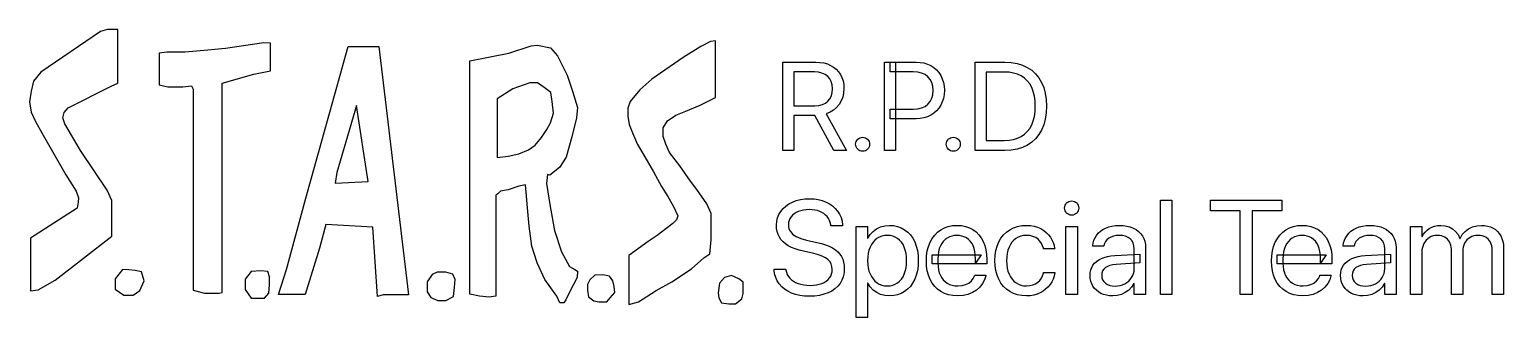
# Model space of a CAD drawing. Header units: millimetres. Extents: x -0.1 to 47, y 8.8 to 18.
import ezdxf

# ---------------------------------------------------------------- set-up
doc = ezdxf.new("R2010")
doc.units = ezdxf.units.MM
for name, color, linetype in [('group_2', 2, 'Continuous'), ('group_3', 2, 'Continuous'), ('shape_1', 2, 'Continuous'), ('shape_10', 2, 'Continuous'), ('shape_11', 2, 'Continuous'), ('shape_12', 2, 'Continuous'), ('shape_2', 2, 'Continuous'), ('shape_3', 2, 'Continuous'), ('shape_4', 2, 'Continuous'), ('shape_5', 2, 'Continuous'), ('shape_6', 2, 'Continuous'), ('shape_7', 2, 'Continuous'), ('shape_8', 2, 'Continuous'), ('shape_9', 2, 'Continuous')]:
    doc.layers.add(name, color=color, linetype=linetype)

msp = doc.modelspace()

# ---------------------------------------------------------------- linework, layer by layer
at = {"layer": 'group_2'}
for points in [[(23.971, 14.177), (23.971, 16.991), (25.026, 16.991), (25.157, 16.984), (25.28, 16.965), (25.394, 16.932), (25.499, 16.886), (25.594, 16.829), (25.678, 16.761), (25.751, 16.683), (25.812, 16.594), (25.86, 16.496), (25.895, 16.389), (25.916, 16.275), (25.923, 16.152), (25.923, 16.148), (25.914, 16.007), (25.885, 15.876), (25.838, 15.754), (25.772, 15.642), (25.689, 15.544), (25.593, 15.461), (25.482, 15.395), (25.357, 15.345), (26.009, 14.177), (25.597, 14.177), (24.995, 15.29), (24.989, 15.29), (24.984, 15.29), (24.979, 15.29), (24.973, 15.29), (24.322, 15.29), (24.322, 14.177)], [(27.222, 14.177), (27.222, 16.991), (27.573, 16.991), (27.573, 14.177)], [(27.397, 15.181), (27.397, 15.493), (28.134, 15.493), (28.277, 15.503), (28.402, 15.532), (28.511, 15.581), (28.602, 15.65), (28.675, 15.736), (28.727, 15.837), (28.758, 15.953), (28.768, 16.084), (28.768, 16.088), (28.758, 16.22), (28.727, 16.336), (28.675, 16.437), (28.602, 16.523), (28.511, 16.591), (28.402, 16.64), (28.277, 16.669), (28.134, 16.679), (27.397, 16.679), (27.397, 16.991), (28.224, 16.991), (28.353, 16.984), (28.474, 16.963), (28.587, 16.927), (28.692, 16.878), (28.788, 16.816), (28.873, 16.742), (28.947, 16.658), (29.011, 16.562), (29.062, 16.456), (29.098, 16.343), (29.12, 16.221), (29.127, 16.092), (29.127, 16.088), (29.12, 15.958), (29.098, 15.836), (29.062, 15.722), (29.011, 15.616), (28.947, 15.519), (28.873, 15.434), (28.788, 15.359), (28.692, 15.296), (28.587, 15.246), (28.474, 15.21), (28.353, 15.188), (28.224, 15.181)], [(30.114, 14.177), (30.114, 16.991), (31.059, 16.991), (31.26, 16.98), (31.446, 16.949), (31.617, 16.897), (31.773, 16.824), (31.913, 16.732), (32.035, 16.621), (32.14, 16.492), (32.228, 16.344), (32.298, 16.18), (32.348, 15.999), (32.377, 15.802), (32.387, 15.589), (32.387, 15.585), (32.377, 15.371), (32.348, 15.174), (32.299, 14.992), (32.229, 14.826), (32.142, 14.678), (32.037, 14.548), (31.915, 14.436), (31.775, 14.344), (31.619, 14.271), (31.448, 14.219), (31.261, 14.187), (31.059, 14.177)], [(24.322, 15.6), (24.995, 15.6), (25.123, 15.609), (25.235, 15.636), (25.332, 15.679), (25.413, 15.741), (25.477, 15.818), (25.523, 15.911), (25.551, 16.018), (25.56, 16.141), (25.56, 16.145), (25.551, 16.263), (25.521, 16.369), (25.473, 16.46), (25.405, 16.537), (25.32, 16.599), (25.221, 16.643), (25.107, 16.67), (24.979, 16.679), (24.322, 16.679)], [(30.465, 14.493), (31.036, 14.493), (31.19, 14.501), (31.331, 14.524), (31.46, 14.564), (31.577, 14.62), (31.681, 14.69), (31.772, 14.775), (31.849, 14.875), (31.914, 14.989), (31.964, 15.117), (32, 15.258), (32.021, 15.413), (32.029, 15.581), (32.029, 15.585), (32.021, 15.754), (32, 15.909), (31.964, 16.051), (31.914, 16.18), (31.849, 16.294), (31.772, 16.394), (31.681, 16.479), (31.577, 16.549), (31.46, 16.604), (31.331, 16.643), (31.19, 16.667), (31.036, 16.675), (30.465, 16.675)], [(26.52, 14.15), (26.475, 14.154), (26.433, 14.166), (26.396, 14.186), (26.362, 14.214), (26.334, 14.248), (26.313, 14.286), (26.301, 14.327), (26.297, 14.372), (26.301, 14.417), (26.313, 14.458), (26.334, 14.496), (26.362, 14.53), (26.396, 14.558), (26.433, 14.578), (26.475, 14.59), (26.52, 14.594), (26.565, 14.59), (26.606, 14.578), (26.644, 14.558), (26.678, 14.53), (26.706, 14.496), (26.726, 14.458), (26.738, 14.417), (26.742, 14.372), (26.738, 14.327), (26.726, 14.286), (26.706, 14.248), (26.678, 14.214), (26.644, 14.186), (26.606, 14.166), (26.565, 14.154)], [(29.412, 14.15), (29.367, 14.154), (29.325, 14.166), (29.288, 14.186), (29.254, 14.214), (29.225, 14.248), (29.205, 14.286), (29.193, 14.327), (29.189, 14.372), (29.193, 14.417), (29.205, 14.458), (29.225, 14.496), (29.254, 14.53), (29.288, 14.558), (29.325, 14.578), (29.367, 14.59), (29.412, 14.594), (29.457, 14.59), (29.498, 14.578), (29.536, 14.558), (29.57, 14.53), (29.598, 14.496), (29.618, 14.458), (29.63, 14.417), (29.634, 14.372), (29.63, 14.327), (29.618, 14.286), (29.598, 14.248), (29.57, 14.214), (29.536, 14.186), (29.498, 14.166), (29.457, 14.154)]]:
    msp.add_lwpolyline(points, close=True, dxfattribs=at)
at = {"layer": 'group_3'}
for points in [[(24.823, 9.527), (24.666, 9.533), (24.518, 9.552), (24.38, 9.584), (24.251, 9.628), (24.134, 9.684), (24.03, 9.751), (23.938, 9.828), (23.859, 9.917), (23.795, 10.015), (23.746, 10.121), (23.713, 10.237), (23.696, 10.36), (23.694, 10.39), (24.069, 10.39), (24.073, 10.36), (24.089, 10.288), (24.115, 10.221), (24.151, 10.158), (24.196, 10.101), (24.25, 10.049), (24.312, 10.004), (24.383, 9.965), (24.462, 9.932), (24.548, 9.906), (24.64, 9.888), (24.739, 9.877), (24.844, 9.873), (24.949, 9.877), (25.046, 9.888), (25.136, 9.907), (25.219, 9.934), (25.294, 9.968), (25.36, 10.009), (25.416, 10.056), (25.464, 10.11), (25.502, 10.17), (25.529, 10.235), (25.545, 10.305), (25.551, 10.379), (25.551, 10.381), (25.542, 10.475), (25.516, 10.559), (25.473, 10.634), (25.413, 10.698), (25.334, 10.754), (25.232, 10.804), (25.109, 10.848), (24.965, 10.886), (24.632, 10.959), (24.491, 10.994), (24.363, 11.035), (24.249, 11.082), (24.147, 11.135), (24.058, 11.194), (23.981, 11.259), (23.915, 11.331), (23.863, 11.41), (23.821, 11.495), (23.792, 11.587), (23.775, 11.686), (23.769, 11.792), (23.769, 11.794), (23.778, 11.915), (23.804, 12.027), (23.847, 12.133), (23.906, 12.231), (23.98, 12.32), (24.068, 12.399), (24.168, 12.468), (24.28, 12.527), (24.404, 12.574), (24.536, 12.607), (24.678, 12.628), (24.827, 12.634), (24.97, 12.628), (25.106, 12.608), (25.233, 12.575), (25.353, 12.529), (25.463, 12.471), (25.561, 12.403), (25.647, 12.325), (25.723, 12.236), (25.784, 12.139), (25.831, 12.034), (25.862, 11.922), (25.878, 11.803), (25.88, 11.771), (25.505, 11.771), (25.501, 11.801), (25.485, 11.875), (25.461, 11.943), (25.429, 12.006), (25.388, 12.063), (25.34, 12.114), (25.285, 12.159), (25.223, 12.198), (25.154, 12.23), (25.078, 12.255), (24.997, 12.274), (24.91, 12.285), (24.817, 12.288), (24.72, 12.284), (24.629, 12.273), (24.545, 12.254), (24.467, 12.228), (24.396, 12.195), (24.334, 12.155), (24.28, 12.11), (24.235, 12.059), (24.199, 12.002), (24.173, 11.941), (24.157, 11.875), (24.152, 11.805), (24.152, 11.803), (24.156, 11.743), (24.168, 11.687), (24.187, 11.635), (24.214, 11.586), (24.292, 11.499), (24.402, 11.426), (24.547, 11.366), (24.725, 11.317), (25.059, 11.244), (25.206, 11.208), (25.338, 11.166), (25.456, 11.119), (25.56, 11.067), (25.65, 11.008), (25.727, 10.943), (25.792, 10.871), (25.843, 10.793), (25.883, 10.707), (25.911, 10.613), (25.928, 10.511), (25.934, 10.4), (25.934, 10.398), (25.926, 10.269), (25.901, 10.149), (25.859, 10.038), (25.8, 9.935), (25.725, 9.843), (25.637, 9.762), (25.534, 9.692), (25.416, 9.633), (25.286, 9.587), (25.143, 9.553), (24.989, 9.533)], [(33.189, 12.111), (33.144, 12.115), (33.102, 12.128), (33.063, 12.149), (33.028, 12.178), (32.999, 12.213), (32.978, 12.251), (32.966, 12.293), (32.962, 12.338), (32.966, 12.384), (32.978, 12.427), (32.999, 12.465), (33.028, 12.5), (33.063, 12.529), (33.102, 12.549), (33.144, 12.561), (33.189, 12.565), (33.235, 12.561), (33.277, 12.549), (33.316, 12.529), (33.35, 12.5), (33.379, 12.465), (33.4, 12.427), (33.412, 12.384), (33.416, 12.338), (33.412, 12.293), (33.4, 12.251), (33.379, 12.213), (33.35, 12.178), (33.316, 12.149), (33.277, 12.128), (33.235, 12.115)], [(36.025, 9.577), (36.025, 12.584), (36.388, 12.584), (36.388, 9.577)], [(38.57, 9.577), (38.57, 12.247), (37.622, 12.247), (37.622, 12.584), (39.893, 12.584), (39.893, 12.247), (38.945, 12.247), (38.945, 9.577)], [(26.316, 8.847), (26.316, 11.744), (26.678, 11.744), (26.678, 11.378), (26.686, 11.378), (26.763, 11.496), (26.856, 11.595), (26.965, 11.676), (27.089, 11.736), (27.226, 11.773), (27.374, 11.786), (27.508, 11.777), (27.634, 11.751), (27.751, 11.708), (27.859, 11.647), (27.957, 11.571), (28.043, 11.48), (28.118, 11.375), (28.181, 11.256), (28.231, 11.123), (28.267, 10.98), (28.288, 10.826), (28.295, 10.661), (28.295, 10.658), (28.288, 10.493), (28.266, 10.339), (28.23, 10.196), (28.18, 10.065), (28.116, 9.946), (28.042, 9.841), (27.956, 9.75), (27.859, 9.674), (27.752, 9.613), (27.637, 9.57), (27.513, 9.544), (27.38, 9.535), (27.233, 9.547), (27.095, 9.584), (26.969, 9.644), (26.858, 9.724), (26.764, 9.823), (26.686, 9.939), (26.678, 9.939), (26.678, 8.847)], [(29.552, 9.535), (29.402, 9.544), (29.263, 9.57), (29.135, 9.613), (29.018, 9.673), (28.912, 9.749), (28.82, 9.839), (28.74, 9.943), (28.674, 10.061), (28.621, 10.193), (28.584, 10.335), (28.561, 10.488), (28.554, 10.652), (28.554, 10.654), (28.561, 10.817), (28.584, 10.97), (28.622, 11.112), (28.675, 11.245), (28.741, 11.366), (28.82, 11.472), (28.911, 11.565), (29.014, 11.643), (29.129, 11.706), (29.253, 11.75), (29.386, 11.777), (29.529, 11.786), (29.672, 11.777), (29.805, 11.752), (29.927, 11.709), (30.039, 11.649), (30.139, 11.574), (30.228, 11.486), (30.303, 11.383), (30.367, 11.267), (30.417, 11.139), (30.453, 11.001), (30.474, 10.854), (30.482, 10.696), (30.482, 10.563), (28.735, 10.563), (28.735, 10.846), (30.302, 10.846), (30.119, 10.583), (30.119, 10.723), (30.114, 10.844), (30.1, 10.953), (30.076, 11.052), (30.043, 11.14), (30.001, 11.217), (29.953, 11.283), (29.897, 11.339), (29.833, 11.385), (29.764, 11.42), (29.69, 11.445), (29.611, 11.46), (29.527, 11.465), (29.443, 11.46), (29.363, 11.444), (29.288, 11.418), (29.217, 11.381), (29.151, 11.333), (29.094, 11.276), (29.043, 11.208), (29, 11.131), (28.965, 11.043), (28.94, 10.946), (28.926, 10.839), (28.921, 10.723), (28.921, 10.583), (28.926, 10.473), (28.94, 10.371), (28.965, 10.277), (28.999, 10.192), (29.042, 10.115), (29.093, 10.048), (29.153, 9.991), (29.221, 9.943), (29.296, 9.905), (29.378, 9.878), (29.466, 9.862), (29.56, 9.856), (29.691, 9.867), (29.806, 9.898), (29.906, 9.947), (29.988, 10.012), (30.05, 10.091), (30.092, 10.179), (30.098, 10.198), (30.455, 10.198), (30.45, 10.177), (30.411, 10.048), (30.347, 9.927), (30.26, 9.817), (30.152, 9.722), (30.025, 9.643), (29.881, 9.584), (29.723, 9.547)], [(31.745, 9.535), (31.596, 9.544), (31.458, 9.57), (31.33, 9.613), (31.212, 9.674), (31.105, 9.75), (31.012, 9.841), (30.931, 9.946), (30.863, 10.066), (30.809, 10.198), (30.771, 10.341), (30.748, 10.496), (30.74, 10.663), (30.74, 10.665), (30.748, 10.83), (30.771, 10.984), (30.81, 11.127), (30.865, 11.259), (30.934, 11.378), (31.015, 11.482), (31.109, 11.572), (31.215, 11.648), (31.332, 11.709), (31.459, 11.752), (31.595, 11.777), (31.74, 11.786), (31.871, 11.779), (31.992, 11.76), (32.103, 11.727), (32.205, 11.681), (32.297, 11.624), (32.378, 11.56), (32.45, 11.488), (32.51, 11.409), (32.561, 11.324), (32.6, 11.237), (32.628, 11.148), (32.645, 11.057), (32.647, 11.04), (32.293, 11.04), (32.289, 11.057), (32.263, 11.135), (32.225, 11.209), (32.176, 11.278), (32.115, 11.342), (32.041, 11.396), (31.954, 11.434), (31.854, 11.457), (31.74, 11.465), (31.649, 11.459), (31.564, 11.44), (31.485, 11.409), (31.411, 11.366), (31.344, 11.311), (31.285, 11.247), (31.234, 11.172), (31.19, 11.087), (31.156, 10.993), (31.131, 10.89), (31.116, 10.779), (31.111, 10.661), (31.111, 10.658), (31.116, 10.537), (31.131, 10.425), (31.156, 10.321), (31.191, 10.227), (31.235, 10.143), (31.287, 10.069), (31.347, 10.005), (31.414, 9.952), (31.488, 9.91), (31.568, 9.88), (31.654, 9.862), (31.745, 9.856), (31.851, 9.863), (31.946, 9.885), (32.032, 9.92), (32.106, 9.97), (32.17, 10.031), (32.222, 10.1), (32.262, 10.178), (32.291, 10.265), (32.295, 10.281), (32.651, 10.281), (32.649, 10.267), (32.629, 10.166), (32.597, 10.071), (32.553, 9.98), (32.498, 9.895), (32.433, 9.816), (32.358, 9.746), (32.275, 9.685), (32.183, 9.632), (32.084, 9.59), (31.977, 9.559), (31.864, 9.541)], [(34.498, 9.535), (34.394, 9.54), (34.296, 9.555), (34.205, 9.581), (34.12, 9.616), (34.044, 9.661), (33.976, 9.714), (33.917, 9.776), (33.867, 9.846), (33.828, 9.923), (33.799, 10.006), (33.782, 10.095), (33.777, 10.19), (33.777, 10.194), (33.782, 10.283), (33.8, 10.367), (33.829, 10.444), (33.869, 10.515), (33.921, 10.579), (33.983, 10.636), (34.055, 10.686), (34.138, 10.729), (34.231, 10.765), (34.332, 10.792), (34.443, 10.812), (34.562, 10.823), (35.365, 10.869), (35.365, 10.588), (34.604, 10.542), (34.502, 10.531), (34.411, 10.509), (34.333, 10.478), (34.267, 10.438), (34.215, 10.388), (34.177, 10.331), (34.155, 10.266), (34.148, 10.194), (34.148, 10.19), (34.155, 10.115), (34.177, 10.049), (34.214, 9.991), (34.265, 9.942), (34.329, 9.901), (34.403, 9.873), (34.486, 9.856), (34.579, 9.85), (34.662, 9.854), (34.741, 9.868), (34.816, 9.89), (34.886, 9.922), (34.951, 9.961), (35.009, 10.007), (35.059, 10.06), (35.103, 10.119), (35.138, 10.183), (35.163, 10.252), (35.178, 10.324), (35.183, 10.4), (35.183, 11.04), (35.176, 11.134), (35.152, 11.217), (35.114, 11.289), (35.059, 11.351), (34.991, 11.401), (34.91, 11.437), (34.815, 11.458), (34.708, 11.465), (34.609, 11.459), (34.52, 11.442), (34.441, 11.414), (34.372, 11.374), (34.314, 11.326), (34.268, 11.27), (34.234, 11.207), (34.212, 11.138), (34.208, 11.119), (33.858, 11.119), (33.86, 11.142), (33.874, 11.23), (33.899, 11.313), (33.935, 11.392), (33.982, 11.467), (34.039, 11.536), (34.107, 11.598), (34.185, 11.653), (34.273, 11.699), (34.37, 11.737), (34.475, 11.764), (34.589, 11.781), (34.712, 11.786), (34.836, 11.781), (34.951, 11.764), (35.058, 11.737), (35.155, 11.698), (35.243, 11.65), (35.321, 11.593), (35.388, 11.527), (35.444, 11.451), (35.489, 11.368), (35.52, 11.278), (35.54, 11.18), (35.546, 11.075), (35.546, 9.577), (35.183, 9.577), (35.183, 9.929), (35.175, 9.929), (35.102, 9.818), (35.008, 9.722), (34.898, 9.643), (34.774, 9.584), (34.64, 9.547)], [(40.562, 9.535), (40.413, 9.544), (40.273, 9.57), (40.145, 9.613), (40.028, 9.673), (39.922, 9.749), (39.83, 9.839), (39.75, 9.943), (39.684, 10.061), (39.632, 10.193), (39.594, 10.335), (39.572, 10.488), (39.564, 10.652), (39.564, 10.654), (39.572, 10.817), (39.594, 10.97), (39.632, 11.112), (39.685, 11.245), (39.752, 11.366), (39.83, 11.472), (39.921, 11.565), (40.025, 11.643), (40.139, 11.706), (40.263, 11.75), (40.396, 11.777), (40.539, 11.786), (40.682, 11.777), (40.815, 11.752), (40.937, 11.709), (41.049, 11.649), (41.15, 11.574), (41.238, 11.486), (41.314, 11.383), (41.377, 11.267), (41.427, 11.139), (41.463, 11.001), (41.485, 10.854), (41.492, 10.696), (41.492, 10.563), (39.745, 10.563), (39.745, 10.846), (41.313, 10.846), (41.129, 10.583), (41.129, 10.723), (41.125, 10.844), (41.11, 10.953), (41.086, 11.052), (41.053, 11.14), (41.012, 11.217), (40.963, 11.283), (40.907, 11.339), (40.844, 11.385), (40.775, 11.42), (40.7, 11.445), (40.621, 11.46), (40.537, 11.465), (40.453, 11.46), (40.373, 11.444), (40.298, 11.418), (40.227, 11.381), (40.162, 11.333), (40.104, 11.276), (40.053, 11.208), (40.01, 11.131), (39.975, 11.043), (39.951, 10.946), (39.936, 10.839), (39.931, 10.723), (39.931, 10.583), (39.936, 10.473), (39.95, 10.371), (39.975, 10.277), (40.009, 10.192), (40.052, 10.115), (40.104, 10.048), (40.163, 9.991), (40.231, 9.943), (40.306, 9.905), (40.388, 9.878), (40.476, 9.862), (40.571, 9.856), (40.701, 9.867), (40.817, 9.898), (40.916, 9.947), (40.998, 10.012), (41.06, 10.091), (41.102, 10.179), (41.108, 10.198), (41.465, 10.198), (41.461, 10.177), (41.421, 10.048), (41.357, 9.927), (41.271, 9.817), (41.163, 9.722), (41.035, 9.643), (40.892, 9.584), (40.733, 9.547)], [(42.49, 9.535), (42.386, 9.54), (42.289, 9.555), (42.197, 9.581), (42.113, 9.616), (42.036, 9.661), (41.968, 9.714), (41.91, 9.776), (41.86, 9.846), (41.82, 9.923), (41.792, 10.006), (41.775, 10.095), (41.769, 10.19), (41.769, 10.194), (41.775, 10.283), (41.792, 10.367), (41.821, 10.444), (41.862, 10.515), (41.913, 10.579), (41.975, 10.636), (42.048, 10.686), (42.131, 10.729), (42.223, 10.765), (42.325, 10.792), (42.435, 10.812), (42.555, 10.823), (43.357, 10.869), (43.357, 10.588), (42.596, 10.542), (42.494, 10.531), (42.404, 10.509), (42.326, 10.478), (42.26, 10.438), (42.207, 10.388), (42.17, 10.331), (42.148, 10.266), (42.14, 10.194), (42.14, 10.19), (42.147, 10.115), (42.169, 10.049), (42.206, 9.991), (42.258, 9.942), (42.322, 9.901), (42.395, 9.873), (42.478, 9.856), (42.571, 9.85), (42.655, 9.854), (42.734, 9.868), (42.808, 9.89), (42.879, 9.922), (42.944, 9.961), (43.001, 10.007), (43.052, 10.06), (43.096, 10.119), (43.131, 10.183), (43.156, 10.252), (43.171, 10.324), (43.176, 10.4), (43.176, 11.04), (43.168, 11.134), (43.145, 11.217), (43.106, 11.289), (43.052, 11.351), (42.983, 11.401), (42.902, 11.437), (42.808, 11.458), (42.701, 11.465), (42.601, 11.459), (42.512, 11.442), (42.433, 11.414), (42.364, 11.374), (42.306, 11.326), (42.26, 11.27), (42.226, 11.207), (42.205, 11.138), (42.2, 11.119), (41.85, 11.119), (41.852, 11.142), (41.866, 11.23), (41.891, 11.313), (41.927, 11.392), (41.974, 11.467), (42.032, 11.536), (42.1, 11.598), (42.177, 11.653), (42.265, 11.699), (42.362, 11.737), (42.468, 11.764), (42.582, 11.781), (42.705, 11.786), (42.829, 11.781), (42.944, 11.764), (43.05, 11.737), (43.148, 11.698), (43.236, 11.65), (43.313, 11.593), (43.38, 11.527), (43.436, 11.451), (43.481, 11.368), (43.513, 11.278), (43.532, 11.18), (43.538, 11.075), (43.538, 9.577), (43.176, 9.577), (43.176, 9.929), (43.168, 9.929), (43.095, 9.818), (43.001, 9.722), (42.89, 9.643), (42.766, 9.584), (42.632, 9.547)], [(43.999, 9.577), (43.999, 11.744), (44.362, 11.744), (44.362, 11.428), (44.37, 11.428), (44.412, 11.504), (44.464, 11.573), (44.526, 11.634), (44.599, 11.687), (44.681, 11.73), (44.769, 11.761), (44.863, 11.78), (44.964, 11.786), (45.105, 11.774), (45.232, 11.737), (45.344, 11.677), (45.439, 11.595), (45.516, 11.492), (45.573, 11.369), (45.581, 11.369), (45.651, 11.491), (45.742, 11.593), (45.851, 11.675), (45.976, 11.736), (46.113, 11.773), (46.26, 11.786), (46.364, 11.78), (46.461, 11.764), (46.551, 11.736), (46.633, 11.697), (46.708, 11.649), (46.774, 11.591), (46.831, 11.525), (46.879, 11.449), (46.918, 11.366), (46.945, 11.276), (46.961, 11.178), (46.967, 11.073), (46.967, 9.577), (46.604, 9.577), (46.604, 10.99), (46.601, 11.062), (46.591, 11.129), (46.574, 11.19), (46.551, 11.246), (46.486, 11.34), (46.398, 11.409), (46.345, 11.433), (46.287, 11.451), (46.223, 11.462), (46.154, 11.465), (46.084, 11.461), (46.019, 11.449), (45.957, 11.428), (45.9, 11.399), (45.801, 11.321), (45.727, 11.218), (45.699, 11.158), (45.68, 11.094), (45.668, 11.026), (45.664, 10.954), (45.664, 9.577), (45.302, 9.577), (45.302, 11.029), (45.298, 11.093), (45.288, 11.152), (45.246, 11.259), (45.18, 11.346), (45.092, 11.411), (44.984, 11.451), (44.923, 11.462), (44.858, 11.465), (44.788, 11.461), (44.722, 11.448), (44.66, 11.426), (44.602, 11.395), (44.503, 11.313), (44.426, 11.207), (44.398, 11.145), (44.378, 11.079), (44.366, 11.01), (44.362, 10.936), (44.362, 9.577)], [(27.303, 9.856), (27.396, 9.862), (27.482, 9.881), (27.562, 9.911), (27.635, 9.954), (27.701, 10.008), (27.758, 10.073), (27.808, 10.147), (27.849, 10.232), (27.882, 10.327), (27.906, 10.429), (27.92, 10.54), (27.924, 10.658), (27.924, 10.661), (27.92, 10.781), (27.906, 10.893), (27.882, 10.996), (27.849, 11.091), (27.808, 11.176), (27.758, 11.25), (27.701, 11.314), (27.635, 11.368), (27.562, 11.411), (27.482, 11.441), (27.396, 11.459), (27.303, 11.465), (27.214, 11.459), (27.13, 11.44), (27.052, 11.409), (26.978, 11.365), (26.911, 11.31), (26.852, 11.245), (26.8, 11.17), (26.756, 11.085), (26.721, 10.991), (26.696, 10.889), (26.681, 10.779), (26.676, 10.661), (26.676, 10.658), (26.681, 10.541), (26.696, 10.432), (26.722, 10.33), (26.757, 10.236), (26.802, 10.151), (26.853, 10.076), (26.913, 10.011), (26.979, 9.956), (27.052, 9.912), (27.131, 9.881), (27.214, 9.862)], [(33.008, 9.577), (33.008, 11.744), (33.37, 11.744), (33.37, 9.577)]]:
    msp.add_lwpolyline(points, close=True, dxfattribs=at)
at = {"layer": 'shape_1'}
msp.add_lwpolyline([(1.46, 12.332), (-0.032, 11.373), (-0.032, 9.697), (0.22, 9.727), (0.754, 10.04), (2.562, 11.443), (2.562, 12.143), (2.562, 12.579), (2.415, 12.906), (1.571, 14.178), (1.062, 15.019), (1.008, 15.216), (1.042, 15.384), (1.178, 15.538), (2.547, 16.221), (2.758, 16.318), (2.758, 18.031), (2.431, 18.031), (2.2, 17.97), (0.3, 16.671), (0.071, 16.379), (-0.011, 16.069), (-0.061, 15.726), (-0.01, 15.393), (0.127, 15.1), (0.331, 14.732), (1.101, 13.397), (1.431, 12.876), (1.507, 12.664), (1.497, 12.526)], close=True, dxfattribs=at)
at = {"layer": 'shape_10'}
msp.add_lwpolyline([(17.981, 10.201), (17.817, 10.052), (17.739, 9.905), (17.739, 9.719), (17.776, 9.509), (17.943, 9.375), (18.104, 9.343), (18.364, 9.343), (18.467, 9.476), (18.612, 9.641), (18.59, 9.84), (18.554, 10.021), (18.441, 10.17), (18.23, 10.203)], close=True, dxfattribs=at)
at = {"layer": 'shape_11'}
msp.add_lwpolyline([(19.059, 10.821), (19.059, 9.263), (19.368, 9.345), (19.937, 9.713), (20.432, 9.988), (21.055, 10.404), (21.453, 10.749), (21.65, 10.876), (21.686, 11.327), (21.686, 11.843), (21.686, 12.161), (21.545, 12.474), (21.232, 12.926), (21.033, 13.199), (20.688, 13.68), (20.356, 14.104), (20.237, 14.373), (20.153, 14.62), (20.153, 14.898), (20.29, 15.114), (20.558, 15.301), (20.88, 15.428), (21.334, 15.619), (21.653, 15.774), (21.825, 15.861), (21.825, 17.666), (21.671, 17.649), (21.361, 17.486), (20.79, 17.143), (19.792, 16.451), (19.408, 16.104), (19.104, 15.731), (19.033, 15.52), (19.033, 15.267), (19.071, 14.999), (19.182, 14.735), (19.341, 14.366), (19.568, 13.97), (19.852, 13.488), (20.104, 13.025), (20.307, 12.703), (20.49, 12.387), (20.629, 12.092), (20.583, 11.964), (20.462, 11.846), (20.242, 11.679), (19.96, 11.463), (19.68, 11.27)], close=True, dxfattribs=at)
at = {"layer": 'shape_12'}
msp.add_lwpolyline([(22.116, 10.12), (21.951, 9.944), (21.912, 9.635), (21.935, 9.475), (22.014, 9.319), (22.253, 9.287), (22.468, 9.287), (22.666, 9.443), (22.711, 9.616), (22.711, 9.803), (22.711, 9.974), (22.568, 10.077), (22.341, 10.187)], close=True, dxfattribs=at)
at = {"layer": 'shape_2'}
msp.add_lwpolyline([(2.906, 10.378), (2.673, 10.082), (2.673, 9.747), (2.952, 9.563), (3.252, 9.563), (3.462, 9.713), (3.593, 10.014), (3.517, 10.3), (3.315, 10.348), (3.106, 10.372)], close=True, dxfattribs=at)
at = {"layer": 'shape_3'}
msp.add_lwpolyline([(5.161, 16.131), (5.161, 9.717), (5.525, 9.62), (5.99, 9.62), (6.091, 9.644), (6.091, 12.069), (6.091, 13.066), (6.091, 15.569), (6.091, 16.323), (7.094, 16.608), (7.627, 16.71), (7.627, 17.594), (7.416, 17.608), (6.191, 17.427), (5.63, 17.373), (4.903, 17.306), (4.323, 17.306), (4.074, 17.274), (4.074, 16.265), (4.348, 16.207), (4.829, 16.207), (5.105, 16.234)], close=True, dxfattribs=at)
at = {"layer": 'shape_4'}
msp.add_lwpolyline([(7.016, 10.318), (6.823, 10.075), (6.823, 9.736), (7.011, 9.466), (7.245, 9.466), (7.442, 9.466), (7.58, 9.62), (7.601, 9.894), (7.601, 10.141), (7.54, 10.312), (7.325, 10.332)], close=True, dxfattribs=at)
at = {"layer": 'shape_5'}
msp.add_lwpolyline([(8.736, 9.586), (7.88, 9.586), (8.136, 10.381), (8.758, 12.648), (10.101, 17.488), (11.083, 17.488), (12.034, 9.568), (11.219, 9.568), (11.043, 9.52), (10.892, 11.725), (9.391, 11.809), (9.192, 11.062)], close=True, dxfattribs=at)
at = {"layer": 'shape_6'}
msp.add_lwpolyline([(9.694, 13.131), (10.746, 13.181), (10.369, 15.606), (9.747, 13.471)], close=True, dxfattribs=at)
at = {"layer": 'shape_7'}
msp.add_lwpolyline([(12.631, 9.989), (12.631, 9.662), (12.744, 9.481), (12.966, 9.393), (13.219, 9.393), (13.462, 9.522), (13.495, 9.803), (13.518, 10.058), (13.443, 10.224), (13.223, 10.292), (12.946, 10.292), (12.782, 10.222)], close=True, dxfattribs=at)
at = {"layer": 'shape_8'}
msp.add_lwpolyline([(13.984, 9.589), (13.984, 9.939), (13.984, 11.837), (13.984, 12.394), (13.984, 13.117), (13.984, 14.418), (13.984, 16.023), (13.984, 17.034), (15.235, 17.28), (15.947, 17.514), (16.151, 17.528), (16.564, 17.446), (16.79, 17.191), (17.095, 16.574), (17.264, 16.067), (17.426, 15.545), (17.394, 15.214), (17.237, 14.608), (17.063, 13.956), (16.851, 13.63), (16.545, 13.384), (16.465, 13.403), (16.437, 13.121), (16.556, 12.384), (16.692, 11.624), (16.914, 10.945), (17.165, 10.479), (17.343, 10.375), (17.422, 10.33), (17.411, 10.125), (17.288, 9.882), (17.145, 9.612), (17.052, 9.406), (16.989, 9.31), (16.864, 9.31), (16.762, 9.524), (16.38, 10.055), (16.138, 10.592), (15.967, 11.12), (15.876, 11.755), (15.828, 12.344), (15.783, 12.846), (15.764, 13.075), (15.549, 13.037), (15.208, 12.92), (14.963, 12.878), (14.886, 12.796), (14.818, 12.753), (14.818, 12.381), (14.818, 11.546), (14.818, 9.526), (14.6, 9.498), (14.298, 9.528)], close=True, dxfattribs=at)
at = {"layer": 'shape_9'}
msp.add_lwpolyline([(14.857, 15.819), (14.857, 13.945), (15.208, 13.996), (15.556, 14.063), (15.859, 14.199), (16.074, 14.343), (16.278, 14.587), (16.443, 14.84), (16.558, 15.054), (16.653, 15.365), (16.612, 15.73), (16.567, 16.025), (16.364, 16.186), (16.149, 16.334), (15.905, 16.334), (15.358, 16.144)], close=True, dxfattribs=at)

doc.saveas('drawing.dxf')
